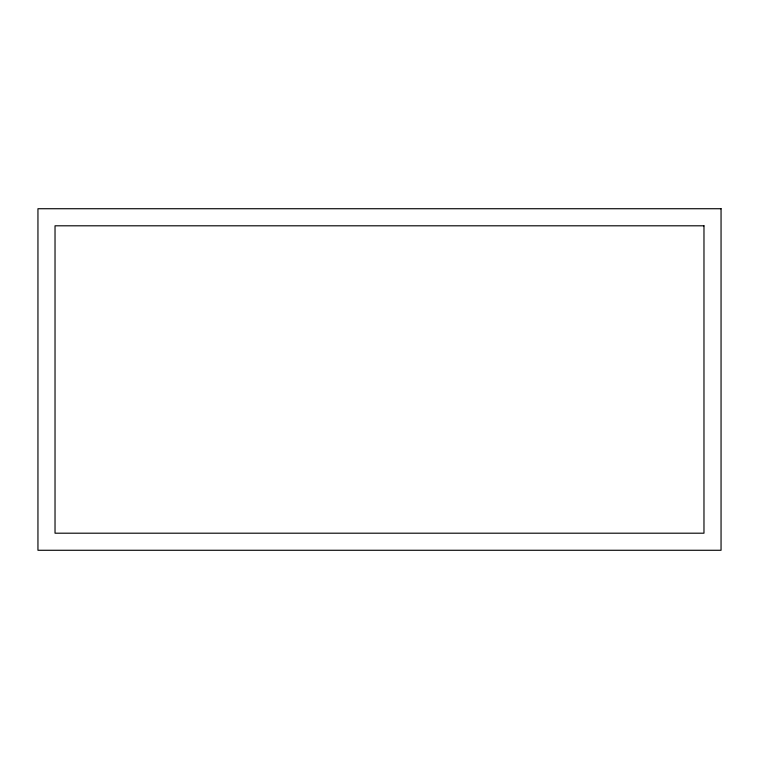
<?xml version="1.0" encoding="UTF-8"?>
<svg xmlns="http://www.w3.org/2000/svg" width="759" height="759" viewBox="0 0 759 759"><rect width="100%" height="100%" fill="white"/><g stroke="black" fill="none" stroke-linecap="round" stroke-linejoin="round"><path stroke-width="1.14" d="M721.05 208.725L37.95 208.725L37.95 550.275L721.05 550.275L721.05 208.725M703.972 225.803L55.027 225.803L55.027 533.197L703.972 533.197L703.972 225.803"/></g></svg>
